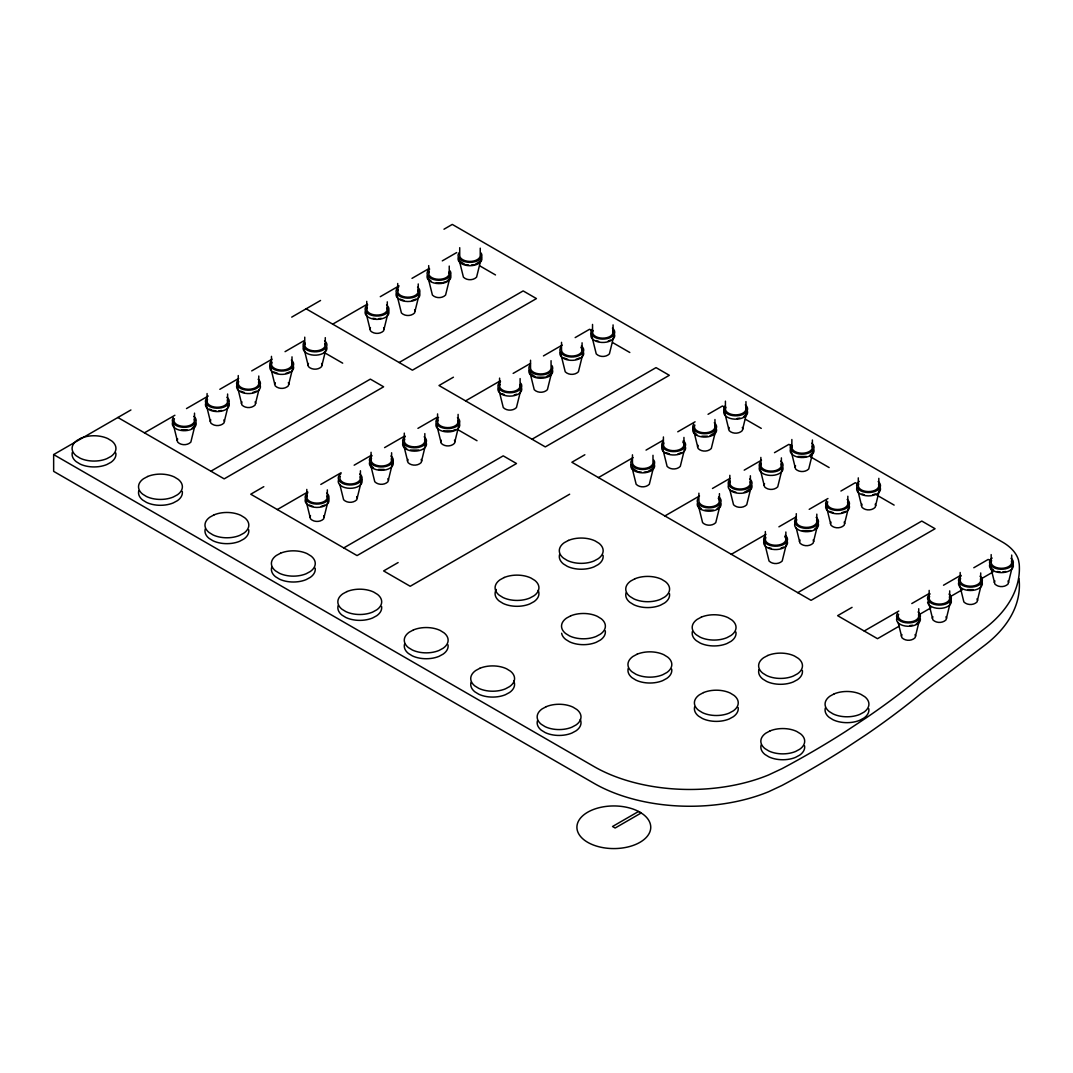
<?xml version="1.0" encoding="UTF-8"?>
<svg xmlns="http://www.w3.org/2000/svg" width="1073" height="1073" viewBox="0 0 1073 1073"><rect width="100%" height="100%" fill="white"/><g stroke="black" fill="none" stroke-linecap="round" stroke-linejoin="round"><path stroke-width="1.5" d="M195.353 423.768L190.846 442.116C187.52 445.55 181.002 445.55 177.675 442.116L173.518 425.284M206.271 404.655L210.777 423.003C214.104 426.437 220.622 426.437 223.949 423.003L228.469 404.655M237.441 386.656L241.948 405.004C245.288 408.437 251.793 408.437 255.133 405.004L258.928 389.7M270.664 367.476L275.171 385.824C278.497 389.258 285.016 389.258 288.342 385.824L292.5 368.991M303.941 348.256L308.447 366.617C311.774 370.051 318.292 370.051 321.618 366.617L325.776 349.785M305.993 500.514L310.499 518.863C313.826 522.296 320.344 522.296 323.67 518.863L328.19 500.514M365.947 312.458L370.453 330.819C373.78 334.253 380.298 334.253 383.624 330.819L388.131 312.458M339.806 484.446L343.601 499.75C346.941 503.183 353.446 503.183 356.786 499.75L361.293 481.401M397.251 296.121L401.409 312.94C404.736 316.374 411.241 316.374 414.58 312.94L418.738 296.121M370.265 463.388L374.772 481.75C378.112 485.184 384.617 485.184 387.957 481.75L392.463 463.388M449.735 278.215L445.59 295.048C442.25 298.482 435.745 298.482 432.406 295.048L428.248 278.215M403.488 444.222L407.995 462.57C411.335 466.004 417.84 466.004 421.179 462.57L425.686 444.222M480.744 260.31L476.586 277.142C473.26 280.576 466.742 280.576 463.415 277.142L459.257 260.31M436.765 425.002L441.271 443.364C444.611 446.797 451.116 446.797 454.456 443.364L458.962 425.002M520.606 390.733L516.448 407.566C513.122 410.999 506.604 410.999 503.277 407.566L499.119 390.733M551.562 372.854L547.404 389.687C544.078 393.12 537.56 393.12 534.233 389.687L530.075 372.854M582.572 354.962L578.414 371.795C575.074 375.228 568.569 375.228 565.23 371.795L561.085 354.962M613.568 337.056L609.41 353.889C606.084 357.322 599.579 357.322 596.239 353.889L592.081 337.056M653.484 467.452L649.326 484.272C646 487.705 639.495 487.705 636.155 484.272L631.997 467.452M684.44 449.574L680.282 466.406C676.956 469.84 670.437 469.84 667.111 466.406L662.953 449.574M715.798 430.152L711.292 448.501C707.952 451.948 701.447 451.948 698.107 448.501L693.963 431.681M719.929 505.799L715.771 522.631C712.445 526.065 705.927 526.065 702.6 522.631L698.443 505.799M724.61 412.247L729.117 430.608C732.457 434.042 738.962 434.042 742.301 430.608L746.808 412.247M750.872 487.933L746.728 504.766C743.388 508.2 736.883 508.2 733.543 504.766L729.747 489.462M781.882 470.041L777.724 486.86C774.398 490.294 767.879 490.294 764.553 486.86L760.046 468.512M786.361 544.159L782.217 560.991C778.877 564.425 772.372 564.425 769.033 560.991L764.875 544.159M813.24 450.606L808.734 468.968C805.407 472.402 798.889 472.402 795.562 468.968L791.042 450.606M796.193 527.822L799.989 543.126C803.315 546.559 809.833 546.559 813.16 543.126L817.666 524.764M826.478 506.872L830.985 525.22C834.325 528.654 840.83 528.654 844.169 525.22L848.327 508.387M857.837 490.495L861.995 507.328C865.334 510.761 871.839 510.761 875.179 507.328L879.686 488.966M898.114 622.407L901.91 637.711C905.25 641.144 911.755 641.144 915.095 637.711L919.239 620.878M928.36 601.484L932.866 619.845C936.192 623.279 942.711 623.279 946.037 619.845L950.544 601.484M959.356 583.578L963.862 601.94C967.202 605.373 973.707 605.373 977.047 601.94L981.554 583.578M990.366 565.686L994.872 584.034C998.212 587.467 1004.717 587.467 1008.057 584.034L1012.563 565.686M177.072 440.547L177.675 438.964M210.174 421.434L210.777 419.851M241.345 403.435L241.948 401.852M274.567 384.255L275.171 382.672M307.844 365.035L308.447 363.465M369.85 329.237L370.453 327.667M309.896 517.293L310.499 515.711M407.391 461.001L407.995 459.418M440.668 441.781L441.271 440.212M697.504 446.931L698.107 445.349M728.513 429.026L729.117 427.456M763.949 485.291L764.553 483.708M794.959 467.385L795.562 465.816M799.385 541.543L799.989 539.974M830.381 523.651L830.985 522.068M861.391 505.745L861.995 504.176M901.307 636.128L901.91 634.559M932.263 618.263L932.866 616.693M994.269 582.465L994.872 580.882M192.107 428.288L194.428 426.196M446.837 281.22L449.158 279.114M480.168 261.222L475.419 264.213M550.986 373.766L546.237 376.757M652.907 468.351L648.172 471.342M714.873 432.58L710.125 435.571M743.549 416.78L745.869 414.688M717.032 508.817L719.353 506.711M750.295 488.845L744.34 492.279M809.994 455.14L812.315 453.034M814.42 529.297L816.741 527.205M916.342 623.882L918.662 621.79M1018.894 578.588L1019.202 580.748A172.445 99.561 0 0 1 983.7 646.067L921.278 693.373A993.129 573.384 0 0 1 865.79 734.925L845.859 748.096A993.129 573.384 0 0 1 782.016 785.436L768.563 791.753A135.681 78.342 0 0 1 593.691 783.142L53.65 471.355L53.65 454.576L130.919 409.966M291.722 317.125L320.545 300.48M443.981 229.22L452.283 224.418L1003.228 542.509A57.58 33.236 0 0 1 1018.478 560.026L1019.202 563.969A172.445 99.561 0 0 1 983.7 629.288L921.278 676.594A993.129 573.384 0 0 1 865.79 718.145L845.859 731.317A993.129 573.384 0 0 1 782.016 768.657L768.563 774.961A135.681 78.342 0 0 1 593.691 766.363L53.65 454.576M144.453 432.835L174.886 415.264M186.487 408.572L208.229 396.017M219.831 389.311L238.675 378.434M251.712 370.909L272.019 359.187M285.056 351.662L303.9 340.771M332.697 324.153L367.301 304.169M380.285 296.685L399.035 285.861M412.005 278.363L429.307 268.371M442.291 260.873L456.709 252.557M210.885 471.195L370.346 379.131L383.624 386.803L224.177 478.866L117.869 417.491M399.129 362.513L523.155 290.917L536.446 298.589L412.421 370.185L306.113 308.809M263.797 486.673L250.747 494.21L357.054 555.586L516.502 463.523L503.224 455.851L343.762 547.914M453.423 377.2L438.991 385.529L545.299 446.904L669.324 375.295L656.032 367.623L532.007 439.233M277.33 509.554L307.763 491.984M320.814 484.446L341.107 472.724M354.157 465.199L371.553 455.153M384.59 447.615L404.897 435.906M417.934 428.368L436.778 417.491M465.575 400.873L500.179 380.888M513.162 373.391L530.464 363.412M543.448 355.914L562.185 345.09M575.168 337.593L589.587 329.263L592.47 330.927M398.123 562.56L383.624 570.93L410.208 586.274L569.656 494.21M584.852 454.751L571.869 462.248L811.054 600.33L935.079 528.734L921.787 521.062L797.762 592.658M598.452 477.592L633.057 457.608M646.04 450.11L663.342 440.118M677.76 431.802L695.076 421.81M708.046 414.312L722.464 405.983L725.348 407.646M664.884 515.952L699.502 495.967M712.472 488.47L729.788 478.478M744.206 470.148L761.508 460.169M774.491 452.672L788.91 444.343L791.78 446.006M731.33 554.298L765.934 534.327M778.918 526.83L796.22 516.837M809.203 509.34L827.954 498.516M840.924 491.032L855.342 482.702L858.226 484.366M852.056 607.358L837.624 615.674L877.499 638.69L899.12 626.203M864.208 631.018L898.812 611.033M911.795 603.549L929.097 593.557M943.516 585.228L960.831 575.235M973.801 567.751L988.22 559.422L990.889 560.951M919.32 614.547L930.854 607.881M949.592 597.057L962.575 589.573M981.326 578.749L992.86 572.083M638.542 811.483L612.522 826.505L615.137 828.021L641.144 812.999M443.203 282.561L445.63 281.663M412.206 300.453L415.841 299.126M285.968 373.337L289.603 371.996M252.745 392.517L256.38 391.176M608.257 340.959L610.671 340.061M576.04 359.307L579.675 357.966M514.074 395.079L516.502 394.18M453.289 430.421L455.703 429.535M321.296 506.376L324.931 505.034M677.908 453.919L681.543 452.578M872.792 494.841L875.219 493.942M841.795 512.733L845.43 511.392M781.05 548.062L783.464 547.163M471.409 265.018L474.212 264.655M441.808 282.736L436.188 282.736M378.447 318.681L381.25 318.332M218.771 410.879L221.575 410.516M545.03 377.2L536.607 377.2M187.064 429.817L181.458 429.817M452.068 430.877L443.645 430.877M418.792 450.083L410.369 450.083M737.111 418.483L739.914 418.121M384.174 469.438L378.554 469.438M707.509 436.201L701.89 436.201M644.149 472.147L646.952 471.785M806.36 456.481L797.936 456.481M713.397 510.144L704.974 510.144M810.786 530.639L802.363 530.639M1002.866 571.909L1005.669 571.547M973.265 589.627L967.645 589.627M909.904 625.586L912.707 625.224M465.789 264.655L468.593 265.018M372.827 318.332L375.63 318.681M213.151 410.516L215.968 410.879M638.529 471.785L641.346 472.147M997.246 571.547L1000.063 571.909M464.582 264.213L459.834 261.222M596.199 340.517L598.613 341.402M563.982 357.966L567.617 359.307M400.149 299.126L403.783 300.453M861.954 493.942L864.369 494.841M535.4 376.757L530.652 373.766M829.737 511.392L833.372 512.733M665.85 452.578L669.485 453.919M502.016 393.737L504.444 394.623M732.282 490.938L735.93 492.279M637.322 471.342L632.574 468.351M768.992 547.619L771.407 548.504M273.91 371.996L277.545 373.337M240.687 391.176L244.322 392.517M209.517 409.175L211.944 410.074M309.239 505.034L312.873 506.376M479.698 265.822L495.498 274.943M612.576 342.542L629.811 352.494M745.453 419.261L761.253 428.382M810.45 456.79L829.134 467.56M876.896 495.149L894.131 505.101M324.019 352.387L342.689 363.17M458.332 429.938L477.002 440.721M991.291 568.113L993.611 570.219M694.539 432.58L696.86 434.686M699.019 506.711L701.34 508.817M428.824 279.114L431.145 281.22M404.414 446.65L406.734 448.742M371.204 465.83L373.511 467.922M1008.057 580.882L1008.66 582.465M977.047 598.788L977.651 600.357M946.037 616.693L946.641 618.263M875.179 504.176L875.783 505.745M915.095 634.559L915.698 636.128M844.169 522.068L844.773 523.651M813.16 539.974L813.763 541.543M742.301 427.456L742.905 429.026M414.58 309.789L415.184 311.371M454.456 440.212L455.059 441.781M383.624 327.667L384.228 329.237M421.179 459.418L421.783 461.001M387.957 478.598L388.56 480.181M321.618 363.465L322.222 365.035M356.786 496.598L357.389 498.18M288.342 382.672L288.945 384.255M323.67 515.711L324.287 517.293M255.133 401.852L255.736 403.435M223.949 419.851L224.552 421.434M1011.705 555.063L1011.705 562.601M991.17 554.593L991.17 562.145M980.709 572.955L980.709 580.506M960.174 572.486L960.174 580.037M949.699 590.861L949.699 598.412M929.164 590.391L929.164 597.943M918.743 608.726L918.743 616.278M878.827 478.343L878.827 485.895M858.293 477.874L858.293 485.425M847.831 496.236L847.831 503.787M816.821 514.141L816.821 521.693M812.395 439.984L812.395 447.535M796.287 513.672L796.287 521.223M791.861 439.514L791.861 447.065M785.865 532.007L785.865 539.558M781.385 457.876L781.385 465.427M765.331 531.537L765.331 539.089M760.851 457.42L760.851 464.971M750.376 475.782L750.376 483.333M745.95 401.624L745.95 409.175M729.841 475.312L729.841 482.863M725.415 401.154L725.415 408.706M719.433 493.647L719.433 501.198M714.953 419.53L714.953 427.081M698.899 493.191L698.899 500.742A10.274 5.928 0 0 0 711.426 506.751A10.274 5.928 0 0 0 718.253 498.207M683.944 437.422L683.944 444.973M663.409 436.952L663.409 444.504M652.988 455.301L652.988 462.852A10.274 5.928 0 0 1 642.311 468.539A10.274 5.928 0 0 1 632.453 462.383L632.453 454.831M613.072 324.904L613.072 332.456M592.537 324.435L592.537 331.986M582.076 342.81L582.076 350.361M561.528 342.341L561.528 349.892A10.274 5.928 0 0 0 574.068 355.914A10.274 5.928 0 0 0 580.895 347.357M551.066 360.702L551.066 368.254A10.274 5.928 0 0 1 540.39 373.954A10.274 5.928 0 0 1 530.531 367.798L530.531 360.246M520.11 378.581L520.11 386.132M499.575 378.112L499.575 385.663M480.248 248.158L480.248 255.709A10.274 5.928 0 0 1 469.572 261.41A10.274 5.928 0 0 1 459.713 255.24L459.713 247.689M458.104 414.379L458.104 421.93M449.238 266.064L449.238 273.615M437.569 413.91L437.569 421.461M428.704 265.594L428.704 273.146M424.828 433.586L424.828 441.137M418.242 283.956L418.242 291.507M404.293 433.116L404.293 440.668M397.707 283.5L397.707 291.051M391.605 452.766L391.605 460.317M387.286 301.835L387.286 309.386M371.07 452.296L371.07 459.848M366.751 301.365L366.751 308.917M360.434 470.765L360.434 478.317M327.332 489.878L327.332 497.429M325.28 337.633L325.28 345.184M306.798 489.409L306.798 496.96M304.745 337.163L304.745 344.715M292.004 356.84L292.004 364.391M271.469 356.37L271.469 363.921M258.781 376.019L258.781 383.571M238.246 375.55L238.246 383.101M227.61 394.019L227.61 401.57M207.076 393.55L207.076 401.101M194.508 413.132L194.508 420.683M381.586 606.473A21.929 12.661 0 0 1 376.717 615.741L372.546 618.008A21.929 12.661 0 0 1 345.868 617.498L341.952 615.097A21.929 12.661 0 0 1 338.143 605.655M115.83 453.047A21.929 12.661 0 0 1 110.962 462.315L106.79 464.569A21.929 12.661 0 0 1 80.113 464.072L76.196 461.658A21.929 12.661 0 0 1 72.387 452.229M669.485 593.691A21.929 12.661 0 0 1 664.616 602.959L660.445 605.212A21.929 12.661 0 0 1 633.767 604.716L629.851 602.302A21.929 12.661 0 0 1 626.042 592.873M315.154 568.113A21.929 12.661 0 0 1 310.285 577.381L306.1 579.648A21.929 12.661 0 0 1 279.423 579.138L275.506 576.738A21.929 12.661 0 0 1 271.697 567.295M513.752 681.02A21.929 12.661 0 0 1 509.595 692.461L505.423 694.714A21.929 12.661 0 0 1 478.746 694.218L474.829 691.803A21.929 12.661 0 0 1 471.02 682.374M802.363 670.41A21.929 12.661 0 0 1 797.494 679.678L793.323 681.932A21.929 12.661 0 0 1 766.645 681.435L762.729 679.021A21.929 12.661 0 0 1 758.919 669.592M671.698 669.123A21.929 12.661 0 0 1 666.829 678.391L662.658 680.658A21.929 12.661 0 0 1 635.981 680.148L632.064 677.747A21.929 12.661 0 0 1 628.255 668.305M735.93 632.051A21.929 12.661 0 0 1 731.062 641.319L726.877 643.572A21.929 12.661 0 0 1 700.2 643.076L696.297 640.661A21.929 12.661 0 0 1 692.474 631.232M605.266 630.763A21.929 12.661 0 0 1 600.397 640.044L596.226 642.298A21.929 12.661 0 0 1 569.535 641.802L565.632 639.387A21.929 12.661 0 0 1 561.635 633.258M448.031 644.833A21.929 12.661 0 0 1 443.162 654.101L438.978 656.368A21.929 12.661 0 0 1 412.3 655.858L408.384 653.444A21.929 12.661 0 0 1 404.575 644.015M248.708 529.754A21.929 12.661 0 0 1 243.839 539.035L239.668 541.288A21.929 12.661 0 0 1 212.991 540.792L209.074 538.378A21.929 12.661 0 0 1 205.265 528.935M182.276 491.394A21.929 12.661 0 0 1 177.407 500.675L173.222 502.929A21.929 12.661 0 0 1 146.545 502.432L142.629 500.018A21.929 12.661 0 0 1 138.819 490.589M538.123 590.244A21.929 12.661 0 0 1 533.952 601.685L529.78 603.938A21.929 12.661 0 0 1 503.103 603.442L499.186 601.028A21.929 12.661 0 0 1 496.33 589.453M603.053 555.331A21.929 12.661 0 0 1 598.184 564.599L593.999 566.866A21.929 12.661 0 0 1 567.322 566.356L563.419 563.942A21.929 12.661 0 0 1 559.596 554.513M738.144 707.483A21.929 12.661 0 0 1 733.275 716.751L729.104 719.017A21.929 12.661 0 0 1 702.426 718.508L698.51 716.107A21.929 12.661 0 0 1 694.687 706.664M580.198 719.379A21.929 12.661 0 0 1 576.04 730.82L571.855 733.074A21.929 12.661 0 0 1 545.178 732.577L541.261 730.163A21.929 12.661 0 0 1 537.452 720.734M868.808 708.757A21.929 12.661 0 0 1 863.939 718.038L859.768 720.291A21.929 12.661 0 0 1 833.077 719.795L829.174 717.381A21.929 12.661 0 0 1 825.352 707.952M804.576 745.842A21.929 12.661 0 0 1 799.72 755.11L795.536 757.377A21.929 12.661 0 0 1 768.858 756.867L764.942 754.453A21.929 12.661 0 0 1 761.133 745.024M1011.463 561.072A10.274 5.928 0 0 1 1001.042 568.301A10.274 5.928 0 0 1 991.626 560.616M1011.048 558.295A11.924 6.881 0 0 1 1009.693 567.335A11.924 6.881 0 0 1 993.987 567.751L991.841 566.45A11.924 6.881 0 0 1 992.136 558.067M1012.55 563.231A11.924 6.881 0 0 1 1008.499 571.279A11.924 6.881 0 0 1 993.987 571.104L991.841 569.803A11.924 6.881 0 0 1 989.655 564.693M227.369 400.028A10.274 5.928 0 0 1 216.934 407.271A10.274 5.928 0 0 1 207.532 399.585M226.953 397.265A11.924 6.881 0 0 1 225.598 406.305A11.924 6.881 0 0 1 209.892 406.707L207.746 405.42A11.924 6.881 0 0 1 206.432 398.579M229.193 403.944A11.924 6.881 0 0 1 223.09 410.731A11.924 6.881 0 0 1 209.892 410.074L207.746 408.773A11.924 6.881 0 0 1 206.432 401.932M194.267 419.141A10.274 5.928 0 0 1 183.832 426.383A10.274 5.928 0 0 1 174.43 418.698M193.837 416.378A11.924 6.881 0 0 1 192.496 425.418A11.924 6.881 0 0 1 176.79 425.82L174.631 424.532A11.924 6.881 0 0 1 173.33 417.692M196.091 423.057A11.924 6.881 0 0 1 189.988 429.844A11.924 6.881 0 0 1 176.79 429.187L174.631 427.886A11.924 6.881 0 0 1 173.33 421.045M612.831 330.913A10.274 5.928 0 0 1 602.396 338.156A10.274 5.928 0 0 1 592.993 330.471M612.415 328.15A11.924 6.881 0 0 1 611.06 337.19A11.924 6.881 0 0 1 595.354 337.593L593.208 336.305A11.924 6.881 0 0 1 591.894 329.465M614.655 334.816A11.924 6.881 0 0 1 608.552 341.616A11.924 6.881 0 0 1 595.354 340.959L593.208 339.658A11.924 6.881 0 0 1 591.894 332.818M653.833 460.116A11.924 6.881 0 0 1 649.782 468.163A11.924 6.881 0 0 1 635.27 467.989L633.124 466.688A11.924 6.881 0 0 1 631.809 459.848M653.833 463.469A11.924 6.881 0 0 1 649.782 471.516A11.924 6.881 0 0 1 635.27 471.342L633.124 470.041A11.924 6.881 0 0 1 630.937 464.931M417.987 289.965A10.274 5.928 0 0 1 407.566 297.208A10.274 5.928 0 0 1 398.15 289.522M417.571 287.202A11.924 6.881 0 0 1 416.217 296.242A11.924 6.881 0 0 1 400.524 296.658L398.365 295.357A11.924 6.881 0 0 1 398.66 286.974M419.074 292.138A11.924 6.881 0 0 1 415.023 300.185A11.924 6.881 0 0 1 400.524 300.011L398.365 298.71A11.924 6.881 0 0 1 396.192 293.6M360.193 476.774A10.274 5.928 0 0 1 349.771 484.017A10.274 5.928 0 0 1 340.356 476.332M359.777 474.011A11.924 6.881 0 0 1 358.422 483.051A11.924 6.881 0 0 1 342.716 483.454L340.57 482.166A11.924 6.881 0 0 1 340.865 473.783M361.279 478.934A11.924 6.881 0 0 1 357.229 486.981A11.924 6.881 0 0 1 342.716 486.82L340.57 485.519A11.924 6.881 0 0 1 338.384 480.409M812.14 445.992A10.274 5.928 0 0 1 801.719 453.222A10.274 5.928 0 0 1 792.317 445.536M811.725 443.229A11.924 6.881 0 0 1 810.383 452.269A11.924 6.881 0 0 1 794.677 452.672L792.518 451.371A11.924 6.881 0 0 1 791.203 444.53M813.964 449.895A11.924 6.881 0 0 1 807.875 456.682A11.924 6.881 0 0 1 794.677 456.025L792.518 454.737A11.924 6.881 0 0 1 791.203 447.897M847.576 502.244A10.274 5.928 0 0 1 837.155 509.487A10.274 5.928 0 0 1 827.739 501.802M847.16 499.481A11.924 6.881 0 0 1 845.806 508.522A11.924 6.881 0 0 1 830.113 508.924L827.954 507.636A11.924 6.881 0 0 1 826.639 500.796M849.4 506.161A11.924 6.881 0 0 1 843.298 512.948A11.924 6.881 0 0 1 830.113 512.29L827.954 510.989A11.924 6.881 0 0 1 826.639 504.149M718.762 496.893A11.924 6.881 0 0 1 717.408 505.933A11.924 6.881 0 0 1 701.715 506.349L699.556 505.048A11.924 6.881 0 0 1 698.241 498.207M721.002 503.572A11.924 6.881 0 0 1 714.913 510.359A11.924 6.881 0 0 1 701.715 509.702L699.556 508.401A11.924 6.881 0 0 1 697.383 503.291M781.144 463.885A10.274 5.928 0 0 1 770.709 471.127A10.274 5.928 0 0 1 761.307 463.442M780.728 461.122A11.924 6.881 0 0 1 779.374 470.162A11.924 6.881 0 0 1 763.668 470.578L761.522 469.277A11.924 6.881 0 0 1 760.207 462.436M782.968 467.801A11.924 6.881 0 0 1 776.865 474.588A11.924 6.881 0 0 1 763.668 473.931L761.522 472.63A11.924 6.881 0 0 1 760.207 465.789M714.698 425.538A10.274 5.928 0 0 1 704.277 432.768A10.274 5.928 0 0 1 694.861 425.082M714.283 422.762A11.924 6.881 0 0 1 712.928 431.802A11.924 6.881 0 0 1 697.235 432.218L695.076 430.917A11.924 6.881 0 0 1 693.762 424.076M716.523 429.441A11.924 6.881 0 0 1 710.42 436.228A11.924 6.881 0 0 1 697.235 435.571L695.076 434.27A11.924 6.881 0 0 1 693.762 427.43M258.539 382.028A10.274 5.928 0 0 1 248.118 389.271A10.274 5.928 0 0 1 238.702 381.586M258.124 379.265A11.924 6.881 0 0 1 256.769 388.305A11.924 6.881 0 0 1 241.063 388.708L238.917 387.42A11.924 6.881 0 0 1 237.602 380.58M260.363 385.931A11.924 6.881 0 0 1 254.261 392.731A11.924 6.881 0 0 1 241.063 392.074L238.917 390.773A11.924 6.881 0 0 1 237.602 383.933M918.501 614.735A10.274 5.928 0 0 1 908.08 621.978A10.274 5.928 0 0 1 898.664 614.279M918.086 611.972A11.924 6.881 0 0 1 916.731 621.012A11.924 6.881 0 0 1 901.025 621.415L898.879 620.127A11.924 6.881 0 0 1 897.565 613.287M920.326 618.638A11.924 6.881 0 0 1 914.223 625.425A11.924 6.881 0 0 1 901.025 624.768L898.879 623.48A11.924 6.881 0 0 1 897.565 616.64M784.698 536.567A10.274 5.928 0 0 1 776.544 545.232A10.274 5.928 0 0 1 765.787 537.573M785.208 535.253A11.924 6.881 0 0 1 783.853 544.293A11.924 6.881 0 0 1 768.147 544.695L766.001 543.407A11.924 6.881 0 0 1 764.687 536.567M787.448 541.932A11.924 6.881 0 0 1 781.345 548.719A11.924 6.881 0 0 1 768.147 548.062L766.001 546.761A11.924 6.881 0 0 1 764.687 539.92M291.762 362.848A10.274 5.928 0 0 1 281.327 370.091A10.274 5.928 0 0 1 271.925 362.406M291.333 360.085A11.924 6.881 0 0 1 289.992 369.125A11.924 6.881 0 0 1 274.286 369.528L272.126 368.24A11.924 6.881 0 0 1 270.825 361.4M293.586 366.765A11.924 6.881 0 0 1 287.484 373.552A11.924 6.881 0 0 1 274.286 372.894L272.126 371.593A11.924 6.881 0 0 1 270.825 364.753M949.457 596.87A10.274 5.928 0 0 1 939.023 604.099A10.274 5.928 0 0 1 929.62 596.414M949.028 594.093A11.924 6.881 0 0 1 947.687 603.133A11.924 6.881 0 0 1 931.981 603.549L929.822 602.248A11.924 6.881 0 0 1 930.13 593.879M950.53 599.029A11.924 6.881 0 0 1 946.493 607.077A11.924 6.881 0 0 1 931.981 606.902L929.822 605.601A11.924 6.881 0 0 1 927.582 602.288M387.045 307.844A10.274 5.928 0 0 1 376.61 315.073A10.274 5.928 0 0 1 367.207 307.388M386.615 305.081A11.924 6.881 0 0 1 385.274 314.121A11.924 6.881 0 0 1 369.568 314.523L367.409 313.222A11.924 6.881 0 0 1 367.717 304.853M388.118 310.003A11.924 6.881 0 0 1 384.08 318.051A11.924 6.881 0 0 1 369.568 317.876L367.409 316.589A11.924 6.881 0 0 1 365.236 311.465M424.586 439.595A10.274 5.928 0 0 1 414.165 446.837A10.274 5.928 0 0 1 404.749 439.152M424.17 436.832A11.924 6.881 0 0 1 422.816 445.872A11.924 6.881 0 0 1 407.11 446.274L404.964 444.987A11.924 6.881 0 0 1 405.259 436.604M425.673 441.754A11.924 6.881 0 0 1 421.622 449.802A11.924 6.881 0 0 1 407.11 449.641L404.964 448.34A11.924 6.881 0 0 1 402.777 443.229M980.454 578.964A10.274 5.928 0 0 1 970.032 586.207A10.274 5.928 0 0 1 960.617 578.508M980.038 576.201A11.924 6.881 0 0 1 978.683 585.241A11.924 6.881 0 0 1 962.991 585.643L960.831 584.356A11.924 6.881 0 0 1 961.126 575.973M981.54 581.123A11.924 6.881 0 0 1 977.49 589.171A11.924 6.881 0 0 1 962.991 588.997L960.831 587.709A11.924 6.881 0 0 1 958.658 582.585M551.898 365.517A11.924 6.881 0 0 1 547.86 373.565A11.924 6.881 0 0 1 533.348 373.404L531.189 372.103A11.924 6.881 0 0 1 529.874 365.263M551.898 368.884A11.924 6.881 0 0 1 547.86 376.931A11.924 6.881 0 0 1 533.348 376.757L531.189 375.456A11.924 6.881 0 0 1 529.016 370.346M448.997 272.073A10.274 5.928 0 0 1 438.575 279.302A10.274 5.928 0 0 1 429.16 271.617M450.083 270.879A11.924 6.881 0 0 1 446.033 278.926A11.924 6.881 0 0 1 431.52 278.752L429.374 277.451A11.924 6.881 0 0 1 429.669 269.082M450.083 274.232A11.924 6.881 0 0 1 446.033 282.279A11.924 6.881 0 0 1 431.52 282.105L429.374 280.818A11.924 6.881 0 0 1 427.188 275.694M327.091 495.887A10.274 5.928 0 0 1 316.656 503.13A10.274 5.928 0 0 1 307.254 495.444M326.675 493.124A11.924 6.881 0 0 1 325.32 502.164A11.924 6.881 0 0 1 309.614 502.566L307.468 501.279A11.924 6.881 0 0 1 307.763 492.896M328.164 498.046A11.924 6.881 0 0 1 324.126 506.094A11.924 6.881 0 0 1 309.614 505.933L307.468 504.632A11.924 6.881 0 0 1 305.282 499.522M519.869 384.59A10.274 5.928 0 0 1 509.434 391.819A10.274 5.928 0 0 1 500.031 384.134M520.942 383.396A11.924 6.881 0 0 1 516.904 391.444A11.924 6.881 0 0 1 502.392 391.269L500.246 389.968A11.924 6.881 0 0 1 500.541 381.599M520.942 386.749A11.924 6.881 0 0 1 516.904 394.797A11.924 6.881 0 0 1 502.392 394.623L500.246 393.322A11.924 6.881 0 0 1 498.06 388.211M745.708 407.633A10.274 5.928 0 0 1 735.273 414.875A10.274 5.928 0 0 1 725.871 407.177M745.292 404.87A11.924 6.881 0 0 1 743.938 413.91A11.924 6.881 0 0 1 728.232 414.312L726.086 413.011A11.924 6.881 0 0 1 724.771 406.171M747.532 411.536A11.924 6.881 0 0 1 741.43 418.322A11.924 6.881 0 0 1 728.232 417.665L726.086 416.378A11.924 6.881 0 0 1 724.771 409.537M682.763 441.982A10.274 5.928 0 0 1 674.609 450.647A10.274 5.928 0 0 1 663.865 442.988M683.273 440.668A11.924 6.881 0 0 1 681.932 449.708A11.924 6.881 0 0 1 666.226 450.11L664.066 448.822A11.924 6.881 0 0 1 662.765 441.982M685.526 447.334A11.924 6.881 0 0 1 679.424 454.134A11.924 6.881 0 0 1 666.226 453.477L664.066 452.176A11.924 6.881 0 0 1 662.765 445.335M581.405 346.043A11.924 6.881 0 0 1 580.05 355.096A11.924 6.881 0 0 1 564.358 355.498L562.198 354.197A11.924 6.881 0 0 1 560.884 347.357M583.645 352.722A11.924 6.881 0 0 1 577.542 359.509A11.924 6.881 0 0 1 564.358 358.851L562.198 357.55A11.924 6.881 0 0 1 560.012 352.44M878.586 484.352A10.274 5.928 0 0 1 868.164 491.582A10.274 5.928 0 0 1 858.749 483.896M878.17 481.576A11.924 6.881 0 0 1 876.815 490.616A11.924 6.881 0 0 1 861.109 491.032L858.963 489.731A11.924 6.881 0 0 1 859.258 481.361M879.672 486.512A11.924 6.881 0 0 1 875.622 494.559A11.924 6.881 0 0 1 861.109 494.385L858.963 493.084A11.924 6.881 0 0 1 856.777 487.974M816.58 520.15A10.274 5.928 0 0 1 806.145 527.393A10.274 5.928 0 0 1 796.743 519.694M816.151 517.387A11.924 6.881 0 0 1 814.809 526.427A11.924 6.881 0 0 1 799.103 526.83L796.944 525.529A11.924 6.881 0 0 1 795.643 518.688M818.404 524.053A11.924 6.881 0 0 1 812.301 530.84A11.924 6.881 0 0 1 799.103 530.183L796.944 528.895A11.924 6.881 0 0 1 795.643 522.055M481.08 252.973A11.924 6.881 0 0 1 477.042 261.021A11.924 6.881 0 0 1 462.53 260.846L460.371 259.559A11.924 6.881 0 0 1 459.07 252.718M481.08 256.326A11.924 6.881 0 0 1 477.042 264.374A11.924 6.881 0 0 1 462.53 264.213L460.371 262.912A11.924 6.881 0 0 1 458.198 257.802M391.363 458.775A10.274 5.928 0 0 1 380.942 466.017A10.274 5.928 0 0 1 371.526 458.332M390.948 456.012A11.924 6.881 0 0 1 389.593 465.052A11.924 6.881 0 0 1 373.9 465.454L371.741 464.166A11.924 6.881 0 0 1 372.036 455.784M392.45 460.934A11.924 6.881 0 0 1 388.399 468.981A11.924 6.881 0 0 1 373.9 468.807L371.741 467.52A11.924 6.881 0 0 1 369.555 462.409M325.039 343.642A10.274 5.928 0 0 1 314.604 350.871A10.274 5.928 0 0 1 305.201 343.186M324.623 340.865A11.924 6.881 0 0 1 323.268 349.919A11.924 6.881 0 0 1 307.562 350.321L305.416 349.02A11.924 6.881 0 0 1 304.102 342.18M326.863 347.545A11.924 6.881 0 0 1 320.76 354.331A11.924 6.881 0 0 1 307.562 353.674L305.416 352.373A11.924 6.881 0 0 1 304.102 345.546M457.863 420.388A10.274 5.928 0 0 1 447.441 427.617A10.274 5.928 0 0 1 438.025 419.932M457.447 417.612A11.924 6.881 0 0 1 456.092 426.665A11.924 6.881 0 0 1 440.386 427.067L438.24 425.766A11.924 6.881 0 0 1 438.535 417.397M458.949 422.547A11.924 6.881 0 0 1 454.898 430.595A11.924 6.881 0 0 1 440.386 430.421L438.24 429.12A11.924 6.881 0 0 1 436.054 424.009M750.134 481.79A10.274 5.928 0 0 1 739.713 489.033A10.274 5.928 0 0 1 730.297 481.334M749.719 479.027A11.924 6.881 0 0 1 748.364 488.067A11.924 6.881 0 0 1 732.671 488.47L730.512 487.182A11.924 6.881 0 0 1 729.197 480.342M751.958 485.693A11.924 6.881 0 0 1 745.856 492.48A11.924 6.881 0 0 1 732.671 491.823L730.512 490.535A11.924 6.881 0 0 1 729.197 483.695M81.24 438.119L77.068 440.386A21.929 12.661 0 0 0 76.196 455.784L80.113 458.198A21.929 12.661 0 0 0 106.79 458.694L110.962 456.441A21.929 12.661 0 0 0 111.833 441.03L107.917 438.629A21.929 12.661 0 0 0 81.24 438.119M147.685 476.479L143.5 478.746A21.929 12.661 0 0 0 142.629 494.143L146.545 496.558A21.929 12.661 0 0 0 173.222 497.054L177.407 494.801A21.929 12.661 0 0 0 178.266 479.39L174.363 476.989A21.929 12.661 0 0 0 147.685 476.479M214.117 514.839L209.946 517.106A21.929 12.661 0 0 0 209.074 532.503L212.991 534.917A21.929 12.661 0 0 0 239.668 535.414L243.839 533.16A21.929 12.661 0 0 0 244.711 517.749L240.795 515.335A21.929 12.661 0 0 0 214.117 514.839M280.563 553.199L276.378 555.452A21.929 12.661 0 0 0 275.506 570.863L279.423 573.277A21.929 12.661 0 0 0 306.1 573.773L310.285 571.52A21.929 12.661 0 0 0 311.143 556.109L307.24 553.695A21.929 12.661 0 0 0 280.563 553.199M346.995 591.558L342.824 593.812A21.929 12.661 0 0 0 341.952 609.223L345.868 611.623A21.929 12.661 0 0 0 372.546 612.133L376.717 609.866A21.929 12.661 0 0 0 377.589 594.469L373.672 592.055A21.929 12.661 0 0 0 346.995 591.558M568.462 540.416L564.277 542.67A21.929 12.661 0 0 0 563.419 558.081L567.322 560.482A21.929 12.661 0 0 0 593.999 560.991L598.184 558.725A21.929 12.661 0 0 0 599.056 543.327L595.139 540.913A21.929 12.661 0 0 0 568.462 540.416M504.23 577.489L500.058 579.755A21.929 12.661 0 0 0 499.186 595.153L503.103 597.567A21.929 12.661 0 0 0 529.78 598.063L533.952 595.81A21.929 12.661 0 0 0 534.823 580.399L530.907 577.998A21.929 12.661 0 0 0 504.23 577.489M413.44 629.918L409.256 632.171A21.929 12.661 0 0 0 408.384 647.582L412.3 649.983A21.929 12.661 0 0 0 438.978 650.493L443.162 648.226A21.929 12.661 0 0 0 444.021 632.829L440.118 630.414A21.929 12.661 0 0 0 413.44 629.918M634.894 578.776L630.723 581.029A21.929 12.661 0 0 0 629.851 596.427L633.767 598.841A21.929 12.661 0 0 0 660.445 599.351L664.616 597.084A21.929 12.661 0 0 0 665.488 581.687L661.572 579.272A21.929 12.661 0 0 0 634.894 578.776M570.675 615.848L566.49 618.115A21.929 12.661 0 0 0 565.632 633.513L569.535 635.927A21.929 12.661 0 0 0 596.226 636.423L600.397 634.17A21.929 12.661 0 0 0 601.269 618.759L597.353 616.358A21.929 12.661 0 0 0 570.675 615.848M479.872 668.278L475.701 670.531A21.929 12.661 0 0 0 474.829 685.929L478.746 688.343A21.929 12.661 0 0 0 505.423 688.853L509.595 686.586A21.929 12.661 0 0 0 510.466 671.188L506.55 668.774A21.929 12.661 0 0 0 479.872 668.278M701.34 617.123L697.155 619.389A21.929 12.661 0 0 0 696.297 634.787L700.2 637.201A21.929 12.661 0 0 0 726.877 637.697L731.062 635.444A21.929 12.661 0 0 0 731.934 620.046L728.017 617.632A21.929 12.661 0 0 0 701.34 617.123M637.107 654.208L632.936 656.461A21.929 12.661 0 0 0 632.064 671.872L635.981 674.287A21.929 12.661 0 0 0 662.658 674.783L666.829 672.53A21.929 12.661 0 0 0 667.701 657.119L663.785 654.704A21.929 12.661 0 0 0 637.107 654.208M546.318 706.638L542.133 708.891A21.929 12.661 0 0 0 541.261 724.288L545.178 726.703A21.929 12.661 0 0 0 571.855 727.212L576.04 724.946A21.929 12.661 0 0 0 576.898 709.548L572.995 707.134A21.929 12.661 0 0 0 546.318 706.638M767.772 655.482L763.6 657.749A21.929 12.661 0 0 0 762.729 673.147L766.645 675.561A21.929 12.661 0 0 0 793.323 676.057L797.494 673.804A21.929 12.661 0 0 0 798.366 658.406L794.449 655.992A21.929 12.661 0 0 0 767.772 655.482M703.553 692.568L699.381 694.821A21.929 12.661 0 0 0 698.51 710.232L702.426 712.646A21.929 12.661 0 0 0 729.104 713.143L733.275 710.876A21.929 12.661 0 0 0 734.147 695.478L730.23 693.064A21.929 12.661 0 0 0 703.553 692.568M834.217 693.842L830.033 696.109A21.929 12.661 0 0 0 829.174 711.506L833.077 713.921A21.929 12.661 0 0 0 859.768 714.417L863.939 712.164A21.929 12.661 0 0 0 864.811 696.753L860.895 694.352A21.929 12.661 0 0 0 834.217 693.842M769.985 730.928L765.814 733.181A21.929 12.661 0 0 0 764.942 748.592L768.858 750.993A21.929 12.661 0 0 0 795.536 751.502L799.72 749.236A21.929 12.661 0 0 0 800.579 733.838L796.662 731.424A21.929 12.661 0 0 0 769.985 730.928M639.924 812.194L636.302 810.356A36.911 21.312 0 0 0 577.784 822.656A36.911 21.312 0 0 0 621.817 848.072A36.911 21.312 0 0 0 643.116 814.286L639.924 812.194"/></g></svg>
